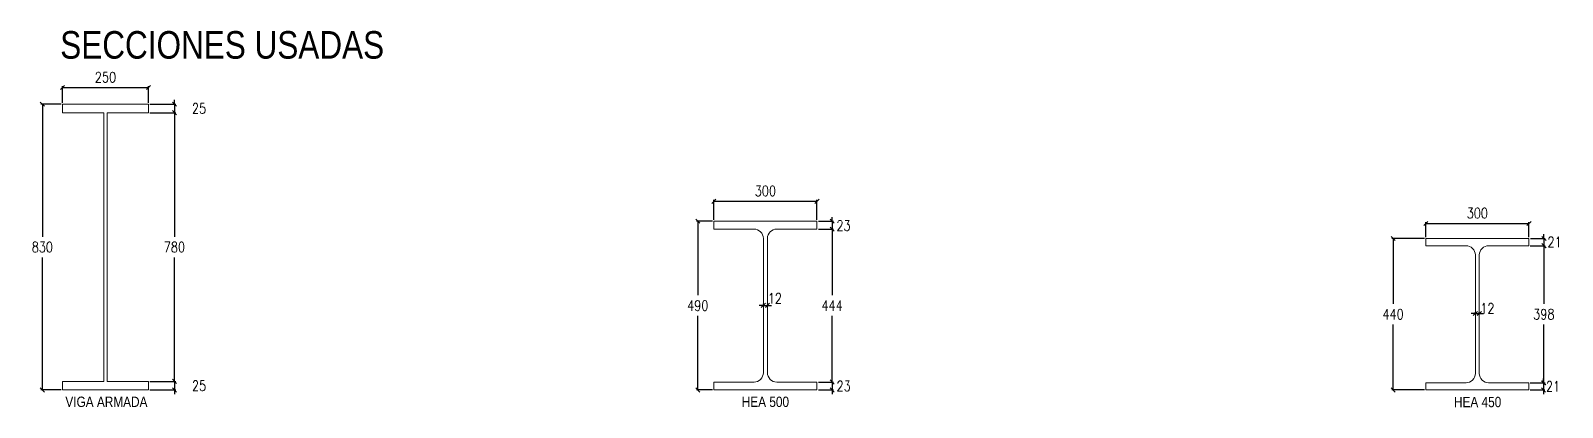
# Model space of a CAD drawing. Header units: millimetres. Extents: x -999 to 93225, y -17477 to 29086.
# Drawn here: x 15525 to 19979, y -17477 to -16384 of the extents above; entities that cross this region are included whole.
import ezdxf
from ezdxf.enums import TextEntityAlignment as Align

# ---------------------------------------------------------------- set-up
doc = ezdxf.new("R2010")
doc.units = ezdxf.units.MM
doc.header["$LTSCALE"] = 0.4
doc.layers.get('0').update_dxf_attribs({"color": 255})
doc.layers.add('COTAS', color=8, linetype='Continuous')
doc.layers.add('STL-OBJT', color=7, linetype='Continuous')
doc.layers.add('E_DETALLES', color=7, linetype='Continuous', lineweight=9)
doc.styles.add('Arial Narrow', font='', dxfattribs={"height": 0.2})
doc.styles.add('CNI_COTAS', font='romans.shx', dxfattribs={"width": 0.8})
doc.styles.get('Arial Narrow').set_extended_font_data('Arial Narrow')
doc.dimstyles.new('1.4', dxfattribs={"dimscale": 0, "dimtxt": 30, "dimasz": 12, "dimexe": 4, "dimexo": 4, "dimgap": 15, "dimtad": 1, "dimdec": 0, "dimzin": 4, "dimdsep": 46, "dimtxsty": 'CNI_COTAS', "dimblk": 'OBLIQUE', "dimcen": -0.09, "dimclrd": 256, "dimclrt": 3, "dimadec": 0, "dimazin": 0, "dimtfac": 1, "dimtdec": 0, "dimtmove": 2, "dimatfit": 0, "dimldrblk": 'DOT', "dimfxl": 0.05, "dimtolj": 1, "dimtzin": 0, "dimarcsym": 0})

# ---------------------------------------------------------------- blocks, each defined once
blk = doc.blocks.new('_Oblique')
at = {"color": 0, "linetype": 'ByBlock', "lineweight": -2}
blk.add_line((-0.5, -0.5), (0.5, 0.5), dxfattribs=at)
blk = doc.blocks.new('*D596')
at = {"layer": 'COTAS', "color": 0, "lineweight": -2, "transparency": 16777216}
for p, q in [((19577.7, -16987.1), (19482.6, -16987.1)), ((19577.7, -17427.1), (19482.6, -17427.1))]:
    blk.add_line(p, q, dxfattribs=at)
at = {"layer": 'COTAS', "lineweight": -2, "transparency": 16777216}
for p, q in [((19486.6, -16987.1), (19486.6, -17177.1)), ((19486.6, -17427.1), (19486.6, -17237.1))]:
    blk.add_line(p, q, dxfattribs=at)
at = {"layer": 'Defpoints', "color": 0, "transparency": 16777216}
for p in [(19486.6, -16987.1), (19581.7, -16987.1), (19581.7, -17427.1)]:
    blk.add_point(p, dxfattribs=at)
at = {"layer": 'COTAS', "lineweight": -2, "transparency": 16777216, "xscale": 12, "yscale": 12, "zscale": 12}
for p, rotation in [((19486.6, -16987.1), 90), ((19486.6, -17427.1), 270)]:
    blk.add_blockref('_Oblique', p, dxfattribs=dict(at, rotation=rotation))
at = {"layer": 'COTAS', "color": 3, "transparency": 16777216, "insert": (19486.6, -17207.1), "char_height": 30, "attachment_point": 5, "rotation": 0.01, "style": 'CNI_COTAS'}
blk.add_mtext('\\A1;440', dxfattribs=at)
blk = doc.blocks.new('_Dot')
at = {"color": 0, "linetype": 'ByBlock', "lineweight": -2}
blk.add_line((-0.5, 0), (-1, 0), dxfattribs=at)
at = {"color": 0, "linetype": 'ByBlock', "const_width": 0.5}
blk.add_lwpolyline([(-0.25, 0, 1), (0.25, 0, 1)], format="xyb", close=True, dxfattribs=at)
blk = doc.blocks.new('*D597')
at = {"layer": 'COTAS', "color": 0, "lineweight": -2, "transparency": 16777216}
for p, q in [((19581.7, -16983.1), (19581.7, -16939.7)), ((19881.7, -16983.1), (19881.7, -16939.7))]:
    blk.add_line(p, q, dxfattribs=at)
at = {"layer": 'COTAS', "lineweight": -2, "transparency": 16777216}
blk.add_line((19581.7, -16943.7), (19881.7, -16943.7), dxfattribs=at)
at = {"layer": 'Defpoints', "color": 0, "transparency": 16777216}
for p in [(19881.7, -16943.7), (19581.7, -16987.1), (19881.7, -16987.1)]:
    blk.add_point(p, dxfattribs=at)
at = {"layer": 'COTAS', "lineweight": -2, "transparency": 16777216, "xscale": 12, "yscale": 12, "zscale": 12, "rotation": 180}
blk.add_blockref('_Oblique', (19581.7, -16943.7), dxfattribs=at)
at = {"layer": 'COTAS', "lineweight": -2, "transparency": 16777216, "xscale": 12, "yscale": 12, "zscale": 12}
blk.add_blockref('_Oblique', (19881.7, -16943.7), dxfattribs=at)
at = {"layer": 'COTAS', "color": 3, "transparency": 16777216, "insert": (19731.7, -16913.7), "char_height": 30, "attachment_point": 5, "style": 'CNI_COTAS'}
blk.add_mtext('\\A1;300', dxfattribs=at)
blk = doc.blocks.new('*D598')
at = {"layer": 'COTAS', "color": 0, "lineweight": -2, "transparency": 16777216}
for p, q in [((19885.7, -17008.1), (19929.3, -17008.1)), ((19885.9, -16987.1), (19929.3, -16987.1))]:
    blk.add_line(p, q, dxfattribs=at)
at = {"layer": 'COTAS', "lineweight": -2, "transparency": 16777216}
for p, q in [((19925.3, -16987.1), (19925.3, -16975.1)), ((19925.3, -16987.1), (19925.3, -17008.1)), ((19925.3, -17008.1), (19925.3, -17020.1))]:
    blk.add_line(p, q, dxfattribs=at)
at = {"layer": 'Defpoints', "color": 0, "transparency": 16777216}
for p in [(19881.7, -17008.1), (19881.9, -16987.1), (19925.3, -17008.1)]:
    blk.add_point(p, dxfattribs=at)
at = {"layer": 'COTAS', "lineweight": -2, "transparency": 16777216, "xscale": 12, "yscale": 12, "zscale": 12}
for p, rotation in [((19925.3, -16987.1), 270), ((19925.3, -17008.1), 90)]:
    blk.add_blockref('_Oblique', p, dxfattribs=dict(at, rotation=rotation))
at = {"layer": 'COTAS', "color": 3, "transparency": 16777216, "insert": (19956.2, -16997.6), "char_height": 30, "attachment_point": 5, "rotation": 0.01, "style": 'CNI_COTAS'}
blk.add_mtext('\\A1;21', dxfattribs=at)
blk = doc.blocks.new('*D599')
at = {"layer": 'COTAS', "color": 0, "lineweight": -2, "transparency": 16777216}
for p, q in [((19885.7, -17008.1), (19929, -17008.1)), ((19885.7, -17406.1), (19929, -17406.1))]:
    blk.add_line(p, q, dxfattribs=at)
at = {"layer": 'COTAS', "lineweight": -2, "transparency": 16777216}
for p, q in [((19925, -17008.1), (19925, -17177.1)), ((19925, -17406.1), (19925, -17237.1))]:
    blk.add_line(p, q, dxfattribs=at)
at = {"layer": 'Defpoints', "color": 0, "transparency": 16777216}
for p in [(19881.7, -17008.1), (19881.7, -17406.1), (19925, -17406.1)]:
    blk.add_point(p, dxfattribs=at)
at = {"layer": 'COTAS', "lineweight": -2, "transparency": 16777216, "xscale": 12, "yscale": 12, "zscale": 12}
for p, rotation in [((19925, -17008.1), 90), ((19925, -17406.1), 270)]:
    blk.add_blockref('_Oblique', p, dxfattribs=dict(at, rotation=rotation))
at = {"layer": 'COTAS', "color": 3, "transparency": 16777216, "insert": (19925, -17207.1), "char_height": 30, "attachment_point": 5, "rotation": 0.01, "style": 'CNI_COTAS'}
blk.add_mtext('\\A1;398', dxfattribs=at)
blk = doc.blocks.new('*D600')
at = {"layer": 'COTAS', "color": 0, "lineweight": -2, "transparency": 16777216}
for p, q in [((19885.7, -17406.1), (19927.8, -17406.1)), ((19885.7, -17427.1), (19927.8, -17427.1))]:
    blk.add_line(p, q, dxfattribs=at)
at = {"layer": 'COTAS', "lineweight": -2, "transparency": 16777216}
for p, q in [((19923.8, -17406.1), (19923.8, -17394.1)), ((19923.8, -17406.1), (19923.8, -17427.1)), ((19923.8, -17427.1), (19923.8, -17439.1))]:
    blk.add_line(p, q, dxfattribs=at)
at = {"layer": 'Defpoints', "color": 0, "transparency": 16777216}
for p in [(19881.7, -17406.1), (19881.7, -17427.1), (19923.8, -17427.1)]:
    blk.add_point(p, dxfattribs=at)
at = {"layer": 'COTAS', "lineweight": -2, "transparency": 16777216, "xscale": 12, "yscale": 12, "zscale": 12}
for p, rotation in [((19923.8, -17406.1), 270), ((19923.8, -17427.1), 90)]:
    blk.add_blockref('_Oblique', p, dxfattribs=dict(at, rotation=rotation))
at = {"layer": 'COTAS', "color": 3, "transparency": 16777216, "insert": (19951.8, -17416.6), "char_height": 30, "attachment_point": 5, "rotation": 0.01, "style": 'CNI_COTAS'}
blk.add_mtext('\\A1;21', dxfattribs=at)
blk = doc.blocks.new('*D616')
at = {"layer": 'COTAS', "lineweight": -2, "transparency": 16777216}
for p, q in [((19725.9, -17205.3), (19713.9, -17205.3)), ((19725.9, -17205.3), (19737.4, -17205.3)), ((19737.4, -17205.3), (19749.4, -17205.3))]:
    blk.add_line(p, q, dxfattribs=at)
at = {"layer": 'COTAS', "color": 0, "lineweight": -2, "transparency": 16777216}
for p, q in [((19725.9, -17203.1), (19725.9, -17201.3)), ((19737.4, -17203.1), (19737.4, -17201.3))]:
    blk.add_line(p, q, dxfattribs=at)
at = {"layer": 'Defpoints', "color": 0, "transparency": 16777216}
for p in [(19725.9, -17207.1), (19737.4, -17205.3), (19737.4, -17207.1)]:
    blk.add_point(p, dxfattribs=at)
at = {"layer": 'COTAS', "lineweight": -2, "transparency": 16777216, "xscale": 12, "yscale": 12, "zscale": 12}
blk.add_blockref('_Oblique', (19725.9, -17205.3), dxfattribs=at)
at = {"layer": 'COTAS', "lineweight": -2, "transparency": 16777216, "xscale": 12, "yscale": 12, "zscale": 12, "rotation": 180}
blk.add_blockref('_Oblique', (19737.4, -17205.3), dxfattribs=at)
at = {"layer": 'COTAS', "color": 3, "transparency": 16777216, "insert": (19760.8, -17190.2), "char_height": 30, "attachment_point": 5, "style": 'CNI_COTAS'}
blk.add_mtext('\\A1;12', dxfattribs=at)
blk = doc.blocks.new('*D653')
at = {"layer": 'COTAS', "color": 0, "lineweight": -2, "transparency": 16777216}
for p, q in [((17507.4, -16937.1), (17460.7, -16937.1)), ((17507.4, -17427.1), (17460.7, -17427.1))]:
    blk.add_line(p, q, dxfattribs=at)
at = {"layer": 'COTAS', "lineweight": -2, "transparency": 16777216}
for p, q in [((17464.7, -16937.1), (17464.7, -17152.1)), ((17464.7, -17427.1), (17464.7, -17212.1))]:
    blk.add_line(p, q, dxfattribs=at)
at = {"layer": 'Defpoints', "color": 0, "transparency": 16777216}
for p in [(17464.7, -16937.1), (17511.4, -16937.1), (17511.4, -17427.1)]:
    blk.add_point(p, dxfattribs=at)
at = {"layer": 'COTAS', "lineweight": -2, "transparency": 16777216, "xscale": 12, "yscale": 12, "zscale": 12}
for p, rotation in [((17464.7, -16937.1), 90), ((17464.7, -17427.1), 270)]:
    blk.add_blockref('_Oblique', p, dxfattribs=dict(at, rotation=rotation))
at = {"layer": 'COTAS', "color": 3, "transparency": 16777216, "insert": (17464.7, -17182.1), "char_height": 30, "attachment_point": 5, "rotation": 0.01, "style": 'CNI_COTAS'}
blk.add_mtext('\\A1;490', dxfattribs=at)
blk = doc.blocks.new('*D654')
at = {"layer": 'COTAS', "color": 0, "lineweight": -2, "transparency": 16777216}
for p, q in [((17511.4, -16933.1), (17511.4, -16875.2)), ((17811.4, -16933.1), (17811.4, -16875.2))]:
    blk.add_line(p, q, dxfattribs=at)
at = {"layer": 'COTAS', "lineweight": -2, "transparency": 16777216}
blk.add_line((17511.4, -16879.2), (17811.4, -16879.2), dxfattribs=at)
at = {"layer": 'Defpoints', "color": 0, "transparency": 16777216}
for p in [(17811.4, -16879.2), (17511.4, -16937.1), (17811.4, -16937.1)]:
    blk.add_point(p, dxfattribs=at)
at = {"layer": 'COTAS', "lineweight": -2, "transparency": 16777216, "xscale": 12, "yscale": 12, "zscale": 12, "rotation": 180}
blk.add_blockref('_Oblique', (17511.4, -16879.2), dxfattribs=at)
at = {"layer": 'COTAS', "lineweight": -2, "transparency": 16777216, "xscale": 12, "yscale": 12, "zscale": 12}
blk.add_blockref('_Oblique', (17811.4, -16879.2), dxfattribs=at)
at = {"layer": 'COTAS', "color": 3, "transparency": 16777216, "insert": (17661.4, -16849.2), "char_height": 30, "attachment_point": 5, "style": 'CNI_COTAS'}
blk.add_mtext('\\A1;300', dxfattribs=at)
blk = doc.blocks.new('*D655')
at = {"layer": 'COTAS', "lineweight": -2, "transparency": 16777216}
for p, q in [((17855.3, -16937.1), (17855.3, -16925.1)), ((17855.3, -16937.1), (17855.3, -16960.1)), ((17855.3, -16960.1), (17855.3, -16972.1))]:
    blk.add_line(p, q, dxfattribs=at)
at = {"layer": 'COTAS', "color": 0, "lineweight": -2, "transparency": 16777216}
for p, q in [((17815.4, -16937.1), (17859.3, -16937.1)), ((17815.4, -16960.1), (17859.3, -16960.1))]:
    blk.add_line(p, q, dxfattribs=at)
at = {"layer": 'Defpoints', "color": 0, "transparency": 16777216}
for p in [(17811.4, -16937.1), (17811.4, -16960.1), (17855.3, -16960.1)]:
    blk.add_point(p, dxfattribs=at)
at = {"layer": 'COTAS', "lineweight": -2, "transparency": 16777216, "xscale": 12, "yscale": 12, "zscale": 12}
for p, rotation in [((17855.3, -16937.1), 270), ((17855.3, -16960.1), 90)]:
    blk.add_blockref('_Oblique', p, dxfattribs=dict(at, rotation=rotation))
at = {"layer": 'COTAS', "color": 3, "transparency": 16777216, "insert": (17888.5, -16949.6), "char_height": 30, "attachment_point": 5, "rotation": 0.01, "style": 'CNI_COTAS'}
blk.add_mtext('\\A1;23', dxfattribs=at)
blk = doc.blocks.new('*D656')
at = {"layer": 'COTAS', "color": 0, "lineweight": -2, "transparency": 16777216}
for p, q in [((17815.4, -16960.1), (17859.3, -16960.1)), ((17815.4, -17404.1), (17859.3, -17404.1))]:
    blk.add_line(p, q, dxfattribs=at)
at = {"layer": 'COTAS', "lineweight": -2, "transparency": 16777216}
for p, q in [((17855.3, -16960.1), (17855.3, -17152.1)), ((17855.3, -17404.1), (17855.3, -17212.1))]:
    blk.add_line(p, q, dxfattribs=at)
at = {"layer": 'Defpoints', "color": 0, "transparency": 16777216}
for p in [(17811.4, -16960.1), (17811.4, -17404.1), (17855.3, -17404.1)]:
    blk.add_point(p, dxfattribs=at)
at = {"layer": 'COTAS', "lineweight": -2, "transparency": 16777216, "xscale": 12, "yscale": 12, "zscale": 12}
for p, rotation in [((17855.3, -16960.1), 90), ((17855.3, -17404.1), 270)]:
    blk.add_blockref('_Oblique', p, dxfattribs=dict(at, rotation=rotation))
at = {"layer": 'COTAS', "color": 3, "transparency": 16777216, "insert": (17855.3, -17182.1), "char_height": 30, "attachment_point": 5, "rotation": 0.01, "style": 'CNI_COTAS'}
blk.add_mtext('\\A1;444', dxfattribs=at)
blk = doc.blocks.new('*D657')
at = {"layer": 'COTAS', "color": 0, "lineweight": -2, "transparency": 16777216}
for p, q in [((17815.4, -17404.1), (17859.3, -17404.1)), ((17815.4, -17427.1), (17859.3, -17427.1))]:
    blk.add_line(p, q, dxfattribs=at)
at = {"layer": 'COTAS', "lineweight": -2, "transparency": 16777216}
for p, q in [((17855.3, -17404.1), (17855.3, -17392.1)), ((17855.3, -17404.1), (17855.3, -17427.1)), ((17855.3, -17427.1), (17855.3, -17439.1))]:
    blk.add_line(p, q, dxfattribs=at)
at = {"layer": 'Defpoints', "color": 0, "transparency": 16777216}
for p in [(17811.4, -17404.1), (17811.4, -17427.1), (17855.3, -17427.1)]:
    blk.add_point(p, dxfattribs=at)
at = {"layer": 'COTAS', "lineweight": -2, "transparency": 16777216, "xscale": 12, "yscale": 12, "zscale": 12}
for p, rotation in [((17855.3, -17404.1), 270), ((17855.3, -17427.1), 90)]:
    blk.add_blockref('_Oblique', p, dxfattribs=dict(at, rotation=rotation))
at = {"layer": 'COTAS', "color": 3, "transparency": 16777216, "insert": (17888.9, -17415.7), "char_height": 30, "attachment_point": 5, "rotation": 0.01, "style": 'CNI_COTAS'}
blk.add_mtext('\\A1;23', dxfattribs=at)
blk = doc.blocks.new('*D658')
at = {"layer": 'COTAS', "lineweight": -2, "transparency": 16777216}
for p, q in [((17655.4, -17181.4), (17643.4, -17181.4)), ((17655.4, -17181.4), (17667.4, -17181.4)), ((17667.4, -17181.4), (17679.4, -17181.4))]:
    blk.add_line(p, q, dxfattribs=at)
at = {"layer": 'COTAS', "color": 0, "lineweight": -2, "transparency": 16777216}
for p, q in [((17655.4, -17178.1), (17655.4, -17177.4)), ((17667.4, -17178.1), (17667.4, -17177.4))]:
    blk.add_line(p, q, dxfattribs=at)
at = {"layer": 'Defpoints', "color": 0, "transparency": 16777216}
for p in [(17655.4, -17182.1), (17667.4, -17181.4), (17667.4, -17182.1)]:
    blk.add_point(p, dxfattribs=at)
at = {"layer": 'COTAS', "lineweight": -2, "transparency": 16777216, "xscale": 12, "yscale": 12, "zscale": 12}
blk.add_blockref('_Oblique', (17655.4, -17181.4), dxfattribs=at)
at = {"layer": 'COTAS', "lineweight": -2, "transparency": 16777216, "xscale": 12, "yscale": 12, "zscale": 12, "rotation": 180}
blk.add_blockref('_Oblique', (17667.4, -17181.4), dxfattribs=at)
at = {"layer": 'COTAS', "color": 3, "transparency": 16777216, "insert": (17688.9, -17161.4), "char_height": 30, "attachment_point": 5, "style": 'CNI_COTAS'}
blk.add_mtext('\\A1;12', dxfattribs=at)
blk = doc.blocks.new('*D857')
at = {"layer": 'COTAS', "color": 0, "lineweight": -2, "transparency": 16777216}
for p, q in [((15613.4, -16597.1), (15554.8, -16597.1)), ((15613.4, -17427.1), (15554.8, -17427.1))]:
    blk.add_line(p, q, dxfattribs=at)
at = {"layer": 'COTAS', "lineweight": -2, "transparency": 16777216}
for p, q in [((15558.8, -16597.1), (15558.8, -16982.1)), ((15558.8, -17427.1), (15558.8, -17042.1))]:
    blk.add_line(p, q, dxfattribs=at)
at = {"layer": 'Defpoints', "color": 0, "transparency": 16777216}
for p in [(15558.8, -16597.1), (15617.4, -16597.1), (15617.4, -17427.1)]:
    blk.add_point(p, dxfattribs=at)
at = {"layer": 'COTAS', "lineweight": -2, "transparency": 16777216, "xscale": 12, "yscale": 12, "zscale": 12}
for p, rotation in [((15558.8, -16597.1), 90), ((15558.8, -17427.1), 270)]:
    blk.add_blockref('_Oblique', p, dxfattribs=dict(at, rotation=rotation))
at = {"layer": 'COTAS', "color": 3, "transparency": 16777216, "insert": (15558.8, -17012.1), "char_height": 30, "attachment_point": 5, "rotation": 0.01, "style": 'CNI_COTAS'}
blk.add_mtext('\\A1;830', dxfattribs=at)
blk = doc.blocks.new('*D858')
at = {"layer": 'COTAS', "color": 0, "lineweight": -2, "transparency": 16777216}
for p, q in [((15617.4, -16593.1), (15617.4, -16545)), ((15867.4, -16593.1), (15867.4, -16545))]:
    blk.add_line(p, q, dxfattribs=at)
at = {"layer": 'COTAS', "lineweight": -2, "transparency": 16777216}
blk.add_line((15617.4, -16549), (15867.4, -16549), dxfattribs=at)
at = {"layer": 'Defpoints', "color": 0, "transparency": 16777216}
for p in [(15867.4, -16549), (15617.4, -16597.1), (15867.4, -16597.1)]:
    blk.add_point(p, dxfattribs=at)
at = {"layer": 'COTAS', "lineweight": -2, "transparency": 16777216, "xscale": 12, "yscale": 12, "zscale": 12, "rotation": 180}
blk.add_blockref('_Oblique', (15617.4, -16549), dxfattribs=at)
at = {"layer": 'COTAS', "lineweight": -2, "transparency": 16777216, "xscale": 12, "yscale": 12, "zscale": 12}
blk.add_blockref('_Oblique', (15867.4, -16549), dxfattribs=at)
at = {"layer": 'COTAS', "color": 3, "transparency": 16777216, "insert": (15742.4, -16519), "char_height": 30, "attachment_point": 5, "style": 'CNI_COTAS'}
blk.add_mtext('\\A1;250', dxfattribs=at)
blk = doc.blocks.new('*D859')
at = {"layer": 'COTAS', "color": 0, "lineweight": -2, "transparency": 16777216}
for p, q in [((15871.4, -16597.1), (15946.9, -16597.1)), ((15871.4, -16622.1), (15946.9, -16622.1))]:
    blk.add_line(p, q, dxfattribs=at)
at = {"layer": 'COTAS', "lineweight": -2, "transparency": 16777216}
for p, q in [((15942.9, -16597.1), (15942.9, -16585.1)), ((15942.9, -16597.1), (15942.9, -16622.1)), ((15942.9, -16622.1), (15942.9, -16634.1))]:
    blk.add_line(p, q, dxfattribs=at)
at = {"layer": 'Defpoints', "color": 0, "transparency": 16777216}
for p in [(15867.4, -16597.1), (15867.4, -16622.1), (15942.9, -16622.1)]:
    blk.add_point(p, dxfattribs=at)
at = {"layer": 'COTAS', "lineweight": -2, "transparency": 16777216, "xscale": 12, "yscale": 12, "zscale": 12}
for p, rotation in [((15942.9, -16597.1), 270), ((15942.9, -16622.1), 90)]:
    blk.add_blockref('_Oblique', p, dxfattribs=dict(at, rotation=rotation))
at = {"layer": 'COTAS', "color": 3, "transparency": 16777216, "insert": (16014.4, -16609.6), "char_height": 30, "attachment_point": 5, "rotation": 0.01, "style": 'CNI_COTAS'}
blk.add_mtext('\\A1;25', dxfattribs=at)
blk = doc.blocks.new('*D860')
at = {"layer": 'COTAS', "color": 0, "lineweight": -2, "transparency": 16777216}
for p, q in [((15871.4, -16622.1), (15946.9, -16622.1)), ((15871.4, -17402.1), (15946.9, -17402.1))]:
    blk.add_line(p, q, dxfattribs=at)
at = {"layer": 'COTAS', "lineweight": -2, "transparency": 16777216}
for p, q in [((15942.9, -16622.1), (15942.9, -16982.1)), ((15942.9, -17402.1), (15942.9, -17042.1))]:
    blk.add_line(p, q, dxfattribs=at)
at = {"layer": 'Defpoints', "color": 0, "transparency": 16777216}
for p in [(15867.4, -16622.1), (15867.4, -17402.1), (15942.9, -17402.1)]:
    blk.add_point(p, dxfattribs=at)
at = {"layer": 'COTAS', "lineweight": -2, "transparency": 16777216, "xscale": 12, "yscale": 12, "zscale": 12}
for p, rotation in [((15942.9, -16622.1), 90), ((15942.9, -17402.1), 270)]:
    blk.add_blockref('_Oblique', p, dxfattribs=dict(at, rotation=rotation))
at = {"layer": 'COTAS', "color": 3, "transparency": 16777216, "insert": (15942.9, -17012.1), "char_height": 30, "attachment_point": 5, "rotation": 0.01, "style": 'CNI_COTAS'}
blk.add_mtext('\\A1;780', dxfattribs=at)
blk = doc.blocks.new('*D861')
at = {"layer": 'COTAS', "color": 0, "lineweight": -2, "transparency": 16777216}
for p, q in [((15871.4, -17402.1), (15946.9, -17402.1)), ((15871.4, -17427.1), (15946.9, -17427.1))]:
    blk.add_line(p, q, dxfattribs=at)
at = {"layer": 'COTAS', "lineweight": -2, "transparency": 16777216}
for p, q in [((15942.9, -17402.1), (15942.9, -17390.1)), ((15942.9, -17402.1), (15942.9, -17427.1)), ((15942.9, -17427.1), (15942.9, -17439.1))]:
    blk.add_line(p, q, dxfattribs=at)
at = {"layer": 'Defpoints', "color": 0, "transparency": 16777216}
for p in [(15867.4, -17402.1), (15867.4, -17427.1), (15942.9, -17427.1)]:
    blk.add_point(p, dxfattribs=at)
at = {"layer": 'COTAS', "lineweight": -2, "transparency": 16777216, "xscale": 12, "yscale": 12, "zscale": 12}
for p, rotation in [((15942.9, -17402.1), 270), ((15942.9, -17427.1), 90)]:
    blk.add_blockref('_Oblique', p, dxfattribs=dict(at, rotation=rotation))
at = {"layer": 'COTAS', "color": 3, "transparency": 16777216, "insert": (16014.4, -17414.6), "char_height": 30, "attachment_point": 5, "rotation": 0.01, "style": 'CNI_COTAS'}
blk.add_mtext('\\A1;25', dxfattribs=at)

msp = doc.modelspace()

# ---------------------------------------------------------------- linework, layer by layer
at = {"layer": 'E_DETALLES', "linetype": 'Continuous', "lineweight": 0}
msp.add_lwpolyline([(15617.4, -16622.1), (15617.4, -16597.1), (15867.4, -16597.1), (15867.4, -16622.1), (15747.4, -16622.1), (15747.4, -17402.1), (15867.4, -17402.1), (15867.4, -17427.1), (15617.4, -17427.1), (15617.4, -17402.1), (15737.4, -17402.1), (15737.4, -16622.1)], close=True, dxfattribs=at)
at = {"layer": 'STL-OBJT', "lineweight": 5}
for points in [[(17628.4, -17404.1), (17511.4, -17404.1), (17511.4, -17427.1), (17811.4, -17427.1), (17811.4, -17404.1), (17694.4, -17404.1, -0.414214), (17667.4, -17377.1), (17667.4, -16987.1, -0.414214), (17694.4, -16960.1), (17811.4, -16960.1), (17811.4, -16937.1), (17511.4, -16937.1), (17511.4, -16960.1), (17628.4, -16960.1, -0.414214), (17655.4, -16987.1), (17655.4, -17377.1, -0.414214)], [(19764.4, -17008.1, 0.414214), (19737.4, -17035.1), (19737.4, -17379.1, 0.414214), (19764.4, -17406.1), (19881.7, -17406.1), (19881.7, -17427.1), (19581.7, -17427.1), (19581.7, -17406.1), (19698.9, -17406.1, 0.414214), (19725.9, -17379.1), (19725.9, -17035.1, 0.414214), (19698.9, -17008.1), (19581.7, -17008.1), (19581.7, -16987.1), (19881.7, -16987.1), (19881.7, -17008.1)]]:
    msp.add_lwpolyline(points, format="xyb", close=True, dxfattribs=at)

# ---------------------------------------------------------------- texts
at = {"color": 96, "style": 'Arial Narrow'}
msp.add_text('SECCIONES USADAS', height=80, dxfattribs=at).set_placement((16081.7, -16425.1), align=Align.MIDDLE_CENTER)
msp.add_text('HEA 450', height=30, dxfattribs=at).set_placement((19663.7, -17477))
at = {"color": 96, "char_height": 30, "attachment_point": 2, "style": 'Arial Narrow'}
for s, insert, width in [('VIGA ARMADA', (15745.1, -17446.4), 252.255), ('HEA 500', (17661.4, -17446.4), 184.309)]:
    msp.add_mtext(s, dxfattribs=dict(at, insert=insert, width=width))

# ---------------------------------------------------------------- dimensions: what is measured, and where the dimension line sits
at = {"layer": 'COTAS'}
for base, p1, p2, picture, middle in [((15867.4, -16549), (15617.4, -16597.1), (15867.4, -16597.1), '*D858', (15742.4, -16519)), ((17811.4, -16879.2), (17511.4, -16937.1), (17811.4, -16937.1), '*D654', (17661.4, -16849.2)), ((19881.7, -16943.7), (19581.7, -16987.1), (19881.7, -16987.1), '*D597', (19731.7, -16913.7))]:
    dim = msp.add_linear_dim(base=base, p1=p1, p2=p2, dimstyle='1.4', override={"dimscale": 1}, dxfattribs=at)
    dim.commit()
    dim.dimension.update_dxf_attribs({"geometry": picture, "text_midpoint": middle})
for base, p1, p2, picture, middle in [((15558.8, -16597.1), (15617.4, -17427.1), (15617.4, -16597.1), '*D857', (15558.8, -17012.1)), ((15942.9, -16622.1), (15867.4, -16597.1), (15867.4, -16622.1), '*D859', (16014.4, -16609.6)), ((15942.9, -17402.1), (15867.4, -16622.1), (15867.4, -17402.1), '*D860', (15942.9, -17012.1)), ((17464.7, -16937.1), (17511.4, -17427.1), (17511.4, -16937.1), '*D653', (17464.7, -17182.1)), ((17855.3, -17404.1), (17811.4, -16960.1), (17811.4, -17404.1), '*D656', (17855.3, -17182.1)), ((19486.6, -16987.1), (19581.7, -17427.1), (19581.7, -16987.1), '*D596', (19486.6, -17207.1)), ((19925, -17406.1), (19881.7, -17008.1), (19881.7, -17406.1), '*D599', (19925, -17207.1)), ((15942.9, -17427.1), (15867.4, -17402.1), (15867.4, -17427.1), '*D861', (16014.4, -17414.6))]:
    dim = msp.add_linear_dim(base=base, p1=p1, p2=p2, angle=90, dimstyle='1.4', override={"dimscale": 1}, dxfattribs=at)
    dim.commit()
    dim.dimension.update_dxf_attribs({"geometry": picture, "text_midpoint": middle, "text_rotation": 0.01})
for base, p1, p2, picture, middle in [((17855.3, -16960.1), (17811.4, -16937.1), (17811.4, -16960.1), '*D655', (17888.5, -16949.6)), ((19925.3, -17008.1), (19881.9, -16987.1), (19881.7, -17008.1), '*D598', (19956.2, -16997.6)), ((17855.3, -17427.1), (17811.4, -17404.1), (17811.4, -17427.1), '*D657', (17888.9, -17415.7)), ((19923.8, -17427.1), (19881.7, -17406.1), (19881.7, -17427.1), '*D600', (19951.8, -17416.6))]:
    dim = msp.add_linear_dim(base=base, p1=p1, p2=p2, angle=90, dimstyle='1.4', override={"dimscale": 1}, dxfattribs=at)
    dim.commit()
    dim.dimension.update_dxf_attribs({"geometry": picture, "text_midpoint": middle, "dimtype": 160, "text_rotation": 0.01})
for base, p1, p2, picture, middle in [((17667.4, -17181.4), (17655.4, -17182.1), (17667.4, -17182.1), '*D658', (17688.9, -17161.4)), ((19737.4071049, -17205.3404763), (19725.9071049, -17207.050429), (19737.4071049, -17207.050429), '*D616', (19760.7702716, -17190.1847478))]:
    dim = msp.add_linear_dim(base=base, p1=p1, p2=p2, dimstyle='1.4', override={"dimscale": 1}, dxfattribs=at)
    dim.commit()
    dim.dimension.update_dxf_attribs({"geometry": picture, "text_midpoint": middle, "dimtype": 160})

doc.saveas('drawing.dxf')
